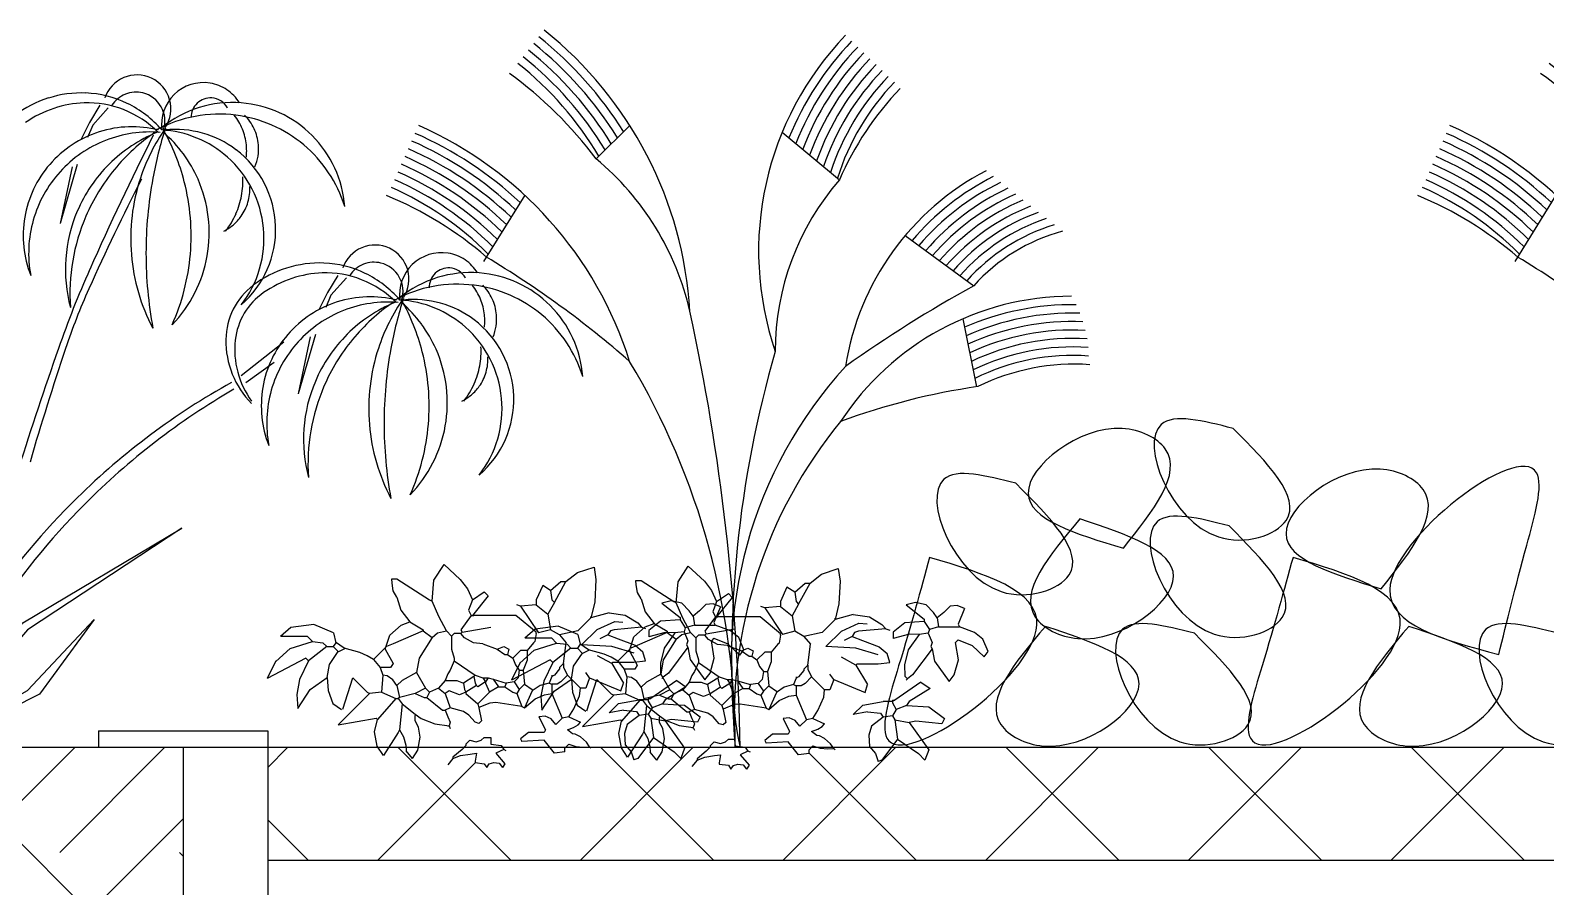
# Model space of a CAD drawing. Header units: millimetres. Extents: x 237 to 339, y 16 to 52.
# Drawn here: x 314.248 to 316.934, y 17.838 to 19.356 of the extents above; entities that cross this region are included whole.
import ezdxf

# ---------------------------------------------------------------- set-up
doc = ezdxf.new("R2010")
doc.units = ezdxf.units.MM
doc.header["$LTSCALE"] = 0.6
doc.header["$MEASUREMENT"] = 0
doc.linetypes.add('0', pattern=[0])
for name, color, linetype in [('0.1', 1, 'Continuous'), ('0.3', 3, 'Continuous'), ('01', 1, 'Continuous'), ('PALMEIRA', 76, 'Continuous')]:
    doc.layers.add(name, color=color, linetype=linetype)
pattern_1 = [(45, (5.52197, 72.06408), (-0.17960512, 0.17960512), []), (135, (5.52197, 72.06408), (-0.17960512, -0.17960512), [])]

# ---------------------------------------------------------------- blocks, each defined once
blk = doc.blocks.new('arvorevista14')
at = {"linetype": '0'}
for points in [[(13.664, 39.628), (13.664, 39.628)], [(15.301, 39.594), (15.301, 39.594)], [(11.427, 38.721), (11.427, 38.721)], [(13.758, 38.648), (13.758, 38.648)], [(14.791, 38.721), (14.791, 38.721)], [(16.647, 38.634), (16.647, 38.634)], [(18.766, 39.303), (18.766, 39.303)], [(19.76, 38.912), (19.76, 38.912)], [(9.214, 38.425), (9.214, 38.425)], [(9.532, 37.811), (9.532, 37.811)], [(12.243, 37.992), (12.243, 37.992), (11.631, 36.973), (11.121, 35.953)], [(11.325, 38.138), (11.325, 38.138)], [(12.752, 37.847), (12.752, 37.847), (11.835, 36.827), (11.529, 36.099)], [(12.549, 38.429), (12.549, 38.429)], [(12.956, 37.992), (12.956, 37.992)], [(13.649, 37.736), (13.649, 37.736)], [(13.868, 38.108), (13.868, 38.108)], [(15.879, 37.895), (15.879, 37.895)], [(16.372, 38.324), (16.372, 38.324)], [(17.999, 38.117), (17.999, 38.117)], [(18.117, 37.859), (18.117, 37.859)], [(18.868, 38.429), (18.868, 38.429)], [(19.4, 38.254), (19.4, 38.254)], [(19.785, 37.847), (19.785, 37.847)], [(20.498, 38.138), (20.498, 38.138)], [(20.6, 38.138), (20.6, 38.138)], [(17.645, 37.264), (17.645, 37.264)], [(17.882, 37.342), (17.882, 37.342)], [(20.193, 37.41), (20.193, 37.41)], [(20.295, 37.41), (20.295, 37.41)], [(20.804, 37.41), (20.804, 37.41)], [(12.209, 36.424), (12.209, 36.424)], [(12.582, 35.917), (12.582, 35.917)], [(15.409, 36.232), (15.409, 36.232)], [(15.505, 36.39), (15.505, 36.39)], [(15.606, 36.536), (15.606, 36.536)], [(15.606, 36.39), (15.606, 36.39)], [(15.708, 36.536), (15.708, 36.536)], [(15.708, 36.39), (15.708, 36.39)], [(15.81, 36.39), (15.81, 36.39)], [(15.912, 36.682), (15.912, 36.682)], [(15.912, 36.536), (15.912, 36.536)], [(15.912, 36.536), (15.912, 36.536)], [(15.912, 36.536), (15.912, 36.536)], [(16.014, 36.536), (16.014, 36.536)], [(16.014, 36.536), (16.014, 36.536)], [(16.014, 36.39), (16.014, 36.39)], [(16.116, 36.682), (16.116, 36.682)], [(16.116, 36.536), (16.116, 36.536)], [(16.121, 36.635), (16.121, 36.635)], [(16.121, 36.635), (16.121, 36.635)], [(17.983, 36.06), (17.983, 36.06)], [(18.316, 36.351), (18.316, 36.351)], [(20.673, 36.587), (20.673, 36.587)], [(21.367, 36.609), (21.367, 36.609)], [(24.789, 36.21), (24.789, 36.21)], [(15.275, 35.211), (15.275, 35.211)], [(15.706, 35.169), (15.706, 35.169)], [(16.724, 35.046), (16.724, 35.046)], [(17.187, 35.12), (17.187, 35.12)], [(19.785, 34.934), (19.785, 34.934)], [(20.295, 35.371), (20.295, 35.371)], [(20.906, 35.662), (20.906, 35.662)], [(20.906, 34.934), (20.906, 34.934)], [(20.926, 35.298), (20.926, 35.298)], [(21.596, 34.995), (21.596, 34.995)], [(21.62, 35.662), (21.62, 35.662)], [(24.295, 35.656), (24.295, 35.656)], [(9.287, 34.497), (9.287, 34.497)], [(10.918, 34.497), (10.918, 34.497), (9.899, 31.001)], [(10.612, 34.351), (10.612, 34.351), (9.899, 31.001)], [(9.899, 34.06), (9.899, 34.06)], [(12.807, 34.518), (12.807, 34.518)], [(13.115, 34.203), (13.115, 34.203)], [(21.416, 34.351), (21.416, 34.351)], [(14.644, 33.68), (14.644, 33.68)], [(14.708, 33.63), (14.708, 33.63)], [(15.383, 33.68), (15.383, 33.68)], [(17.237, 33.478), (17.237, 33.478)], [(18.052, 33.623), (18.052, 33.623)], [(20.702, 33.769), (20.702, 33.769)], [(21.11, 33.186), (21.11, 33.186)], [(20.626, 32.653), (20.626, 32.653)], [(21.003, 32.269), (21.003, 32.269)], [(10.918, 31.73), (10.918, 31.73)], [(11.427, 31.438), (11.427, 31.438)], [(20.295, 31.584), (20.295, 31.584)], [(20.6, 31.438), (20.6, 31.438)], [(26.716, 32.021), (26.716, 32.021)], [(26.716, 32.021), (26.716, 32.021)], [(8.317, 31.204), (8.317, 31.204)], [(19.581, 30.564), (19.581, 30.564)], [(19.683, 30.564), (19.683, 30.564)], [(20.02, 31.055), (20.02, 31.055)], [(20.145, 30.939), (20.145, 30.939)], [(21.92, 30.726), (21.92, 30.726)], [(22.635, 30.856), (22.635, 30.856)], [(27.729, 29.579), (27.729, 29.579)], [(29.366, 29.545), (29.366, 29.545)], [(10.24, 28.924), (10.24, 28.924)], [(10.645, 28.799), (10.645, 28.799)], [(14.112, 29.173), (14.112, 29.173)], [(14.977, 29.249), (14.977, 29.249)], [(17.597, 29.193), (17.597, 29.193)], [(18.594, 29.094), (18.594, 29.094)], [(25.493, 28.671), (25.493, 28.671)], [(28.856, 28.671), (28.856, 28.671)], [(32.831, 29.254), (32.831, 29.254)], [(33.826, 28.862), (33.826, 28.862)], [(8.166, 27.943), (8.166, 27.943)], [(8.166, 27.943), (8.166, 27.943)], [(11.659, 28.3), (11.659, 28.3)], [(23.28, 28.376), (23.28, 28.376)], [(23.598, 27.761), (23.598, 27.761)], [(26.308, 27.943), (26.308, 27.943), (25.697, 26.923), (25.187, 25.904)], [(25.391, 28.089), (25.391, 28.089)], [(26.818, 27.797), (26.818, 27.797), (25.901, 26.778), (25.594, 26.05)], [(26.614, 28.38), (26.614, 28.38)], [(27.022, 27.943), (27.022, 27.943)], [(27.823, 28.599), (27.823, 28.599)], [(27.933, 28.058), (27.933, 28.058)], [(29.944, 27.845), (29.944, 27.845)], [(30.438, 28.275), (30.438, 28.275)], [(30.712, 28.584), (30.712, 28.584)], [(32.065, 28.067), (32.065, 28.067)], [(32.182, 27.809), (32.182, 27.809)], [(32.933, 28.38), (32.933, 28.38)], [(33.465, 28.204), (33.465, 28.204)], [(33.85, 27.797), (33.85, 27.797)], [(34.564, 28.089), (34.564, 28.089)], [(34.666, 28.089), (34.666, 28.089)], [(11.603, 27.148), (11.603, 27.148)], [(21.314, 27.36), (21.314, 27.36)], [(21.925, 26.923), (21.925, 26.923)], [(27.714, 27.686), (27.714, 27.686)], [(31.71, 27.215), (31.71, 27.215)], [(31.947, 27.292), (31.947, 27.292)], [(34.258, 27.36), (34.258, 27.36)], [(34.36, 27.36), (34.36, 27.36)], [(34.869, 27.36), (34.869, 27.36)], [(10.51, 26.05), (10.51, 26.05)], [(10.51, 26.05), (10.51, 26.05)], [(20.6, 26.195), (20.6, 26.195)], [(20.6, 26.195), (20.6, 26.195)], [(26.275, 26.374), (26.275, 26.374)], [(29.57, 26.341), (29.57, 26.341)], [(29.672, 26.486), (29.672, 26.486)], [(29.672, 26.341), (29.672, 26.341)], [(29.774, 26.486), (29.774, 26.486)], [(29.774, 26.341), (29.774, 26.341)], [(29.876, 26.341), (29.876, 26.341)], [(29.977, 26.632), (29.977, 26.632)], [(29.977, 26.486), (29.977, 26.486)], [(29.977, 26.486), (29.977, 26.486)], [(29.977, 26.486), (29.977, 26.486)], [(30.08, 26.486), (30.08, 26.486)], [(30.08, 26.486), (30.08, 26.486)], [(30.08, 26.341), (30.08, 26.341)], [(30.181, 26.632), (30.181, 26.632)], [(30.181, 26.486), (30.181, 26.486)], [(30.187, 26.585), (30.187, 26.585)], [(30.187, 26.585), (30.187, 26.585)], [(32.048, 26.011), (32.048, 26.011)], [(32.381, 26.301), (32.381, 26.301)], [(34.738, 26.537), (34.738, 26.537)], [(35.433, 26.559), (35.433, 26.559)], [(38.854, 26.161), (38.854, 26.161)], [(26.647, 25.867), (26.647, 25.867)], [(29.34, 25.162), (29.34, 25.162)], [(29.771, 25.12), (29.771, 25.12)], [(31.252, 25.07), (31.252, 25.07)], [(34.36, 25.321), (34.36, 25.321)], [(34.971, 25.613), (34.971, 25.613)], [(34.991, 25.248), (34.991, 25.248)], [(35.685, 25.613), (35.685, 25.613)], [(38.36, 25.607), (38.36, 25.607)], [(15.383, 24.817), (15.383, 24.817)], [(15.383, 24.817), (15.383, 24.817)], [(16.523, 25.03), (16.523, 25.03)], [(16.523, 25.03), (16.523, 25.03)], [(23.352, 24.447), (23.352, 24.447)], [(24.983, 24.447), (24.983, 24.447), (23.964, 20.952)], [(24.677, 24.302), (24.677, 24.302), (23.964, 20.952)], [(26.872, 24.469), (26.872, 24.469)], [(30.789, 24.996), (30.789, 24.996)], [(33.85, 24.884), (33.85, 24.884)], [(34.971, 24.884), (34.971, 24.884)], [(35.481, 24.302), (35.481, 24.302)], [(35.662, 24.945), (35.662, 24.945)], [(9.806, 23.621), (9.806, 23.621)], [(10.226, 23.621), (10.226, 23.621)], [(19.695, 24.157), (19.695, 24.157)], [(20.251, 24.121), (20.251, 24.121)], [(20.592, 22.019), (20.592, 22.019), (23.114, 24.021)], [(23.964, 24.011), (23.964, 24.011)], [(27.181, 24.153), (27.181, 24.153)], [(28.709, 23.631), (28.709, 23.631)], [(29.448, 23.631), (29.448, 23.631)], [(31.302, 23.428), (31.302, 23.428)], [(32.118, 23.573), (32.118, 23.573)], [(34.768, 23.719), (34.768, 23.719)], [(20.872, 21.619), (20.872, 21.619), (22.553, 22.82)], [(34.691, 22.603), (34.691, 22.603)], [(35.175, 23.136), (35.175, 23.136)], [(20.032, 21.619), (20.032, 21.619)], [(24.983, 21.68), (24.983, 21.68)], [(34.36, 21.535), (34.36, 21.535)], [(35.068, 22.22), (35.068, 22.22)], [(40.781, 21.971), (40.781, 21.971)], [(40.781, 21.971), (40.781, 21.971)], [(20.172, 21.218), (20.172, 21.218)], [(21.879, 21.326), (21.879, 21.326)], [(22.382, 21.155), (22.382, 21.155)], [(25.493, 21.389), (25.493, 21.389)], [(34.086, 21.006), (34.086, 21.006)], [(34.21, 20.889), (34.21, 20.889)], [(34.666, 21.389), (34.666, 21.389)], [(35.985, 20.676), (35.985, 20.676)], [(36.7, 20.806), (36.7, 20.806)], [(21.212, 20.515), (21.212, 20.515)], [(21.212, 20.369), (21.212, 20.369)], [(33.647, 20.515), (33.647, 20.515)], [(33.749, 20.515), (33.749, 20.515)], [(24.306, 18.874), (24.306, 18.874)], [(28.177, 19.124), (28.177, 19.124)], [(29.042, 19.199), (29.042, 19.199)], [(31.662, 19.144), (31.662, 19.144)], [(32.659, 19.045), (32.659, 19.045)], [(15.25, 18.522), (15.25, 18.522)], [(15.537, 18.104), (15.537, 18.104)], [(24.711, 18.749), (24.711, 18.749)], [(22.231, 17.893), (22.231, 17.893)], [(22.231, 17.893), (22.231, 17.893)], [(34.666, 16.145), (34.666, 16.145)], [(34.666, 16.145), (34.666, 16.145)], [(24.576, 16), (24.576, 16)], [(24.576, 16), (24.576, 16)], [(10.927, 14.813), (10.927, 14.813)], [(11.347, 14.413), (11.347, 14.413)], [(29.448, 14.767), (29.448, 14.767)], [(29.448, 14.767), (29.448, 14.767)], [(30.589, 14.98), (30.589, 14.98)], [(30.589, 14.98), (30.589, 14.98)], [(1.541, -0.2), (1.541, -0.2), (7.705, 7.407), (17.09, 13.011), (7.985, 7.006), (1.821, -0.2)], [(1.541, -0.2), (1.541, -0.2), (7.985, 3.403), (11.907, 7.607)], [(11.907, 7.607), (11.907, 7.607), (8.686, 3.203), (1.961, -0.2)]]:
    blk.add_lwpolyline(points, dxfattribs=at)
for centre, radius, start, end in [((14.445, 37.785), 2.002, 112.95878, 161.22359), ((14.444, 37.787), 2, 64.63473, 112.97205), ((14.447, 37.787), 1.999, 15.57776, 64.72098), ((11.174, 32.178), 6.547, 87.78046, 107.41416), ((11.191, 32.613), 6.113, 64.0304, 87.78381), ((14.389, 37.06), 1.709, 111.66492, 146.94452), ((14.388, 37.061), 1.708, 76.34751, 111.63891), ((14.388, 37.06), 1.709, 29.25792, 76.37328), ((18.376, 36.851), 2.484, 134.12886, 187.2861), ((18.375, 36.851), 2.483, 80.95599, 134.12192), ((18.373, 36.848), 2.487, 56.09185, 80.91654), ((18.377, 36.853), 2.481, 31.20661, 56.09311), ((11.133, 32.3), 6.419, 107.39564, 127.24331), ((11.658, 31.482), 6.676, 108.56592, 124.67005), ((11.559, 31.788), 6.355, 92.10653, 108.5939), ((11.534, 32.433), 5.709, 68.25547, 92.09715), ((11.349, 31.967), 6.211, 45.41898, 68.26418), ((11.06, 32.342), 6.413, 40.84015, 64.03795), ((14.389, 37.061), 1.707, 342.09937, 29.25573), ((20.089, 31.511), 6.647, 107.25969, 128.92828), ((14.439, 37.785), 2.007, 326.65695, 15.58847), ((18.788, 37.289), 1.143, 133.59416, 181.22357), ((18.788, 37.288), 1.144, 85.99506, 133.58505), ((20.089, 31.512), 6.646, 85.58781, 107.26218), ((18.787, 37.289), 1.143, 57.57148, 85.94907), ((18.783, 37.286), 1.148, 29.23554, 57.49322), ((20.089, 31.511), 6.647, 44.99408, 85.58827), ((14.157, 30.288), 6.437, 76.05718, 107.61266), ((19.303, 29.713), 7.76, 100.55544, 118.44923), ((19.305, 29.709), 7.764, 82.67742, 100.56429), ((17.505, 35.29), 3.423, 22.2498, 38.25659), ((19.304, 29.712), 7.762, 49.98649, 82.66859), ((18.816, 35.415), 2.816, 25.07043, 45.09779), ((14.157, 30.291), 6.434, 107.6189, 139.18471), ((15.205, 29.259), 7.156, 111.50356, 137.85904), ((181.282, -47.048), 185.605, 153.34004, 156.04875), ((15.208, 29.256), 7.16, 85.17662, 111.52062), ((18.996, 28.292), 8.779, 112.70855, 134.82649), ((22.026, 26.868), 11.541, 124.40478, 140.53899), ((25.46, 30.119), 11.387, 145.09451, 153.43491), ((39.5, 29.215), 24.528, 162.39113, 165.95067), ((15.528, 30.121), 6.426, 67.54311, 86.57704), ((4.699, 30.23), 12.953, 21.82682, 29.13154), ((10.874, 30.47), 7.841, 36.374, 49.03521), ((16.729, 30.659), 5.909, 74.42671, 95.96124), ((15.53, 30.13), 6.418, 48.47342, 67.52798), ((16.724, 30.649), 5.92, 52.90507, 74.40538), ((17.515, 35.299), 3.411, 6.11732, 22.18569), ((18.814, 35.42), 2.816, 4.93429, 24.96932), ((20.086, 31.51), 6.649, 4.40531, 44.98141), ((25.495, 30.105), 11.425, 153.45047, 161.76213), ((39.053, 29.321), 24.069, 165.93697, 169.56401), ((4.803, 30.277), 12.84, 14.4335, 21.80359), ((10.864, 30.464), 7.852, 23.7257, 36.36582), ((15.529, 30.129), 6.419, 5.32963, 48.46579), ((16.728, 30.658), 5.91, 1.91525, 52.87514), ((17.499, 35.295), 3.427, 0.04639, 6.14631), ((17.499, 35.301), 3.427, 353.84903, 359.94424), ((18.797, 35.434), 2.834, 337.54703, 351.08807), ((18.83, 35.425), 2.799, 351.14346, 4.84939), ((19.306, 29.71), 7.762, 17.323, 50.00486), ((14.158, 30.291), 6.436, 139.18742, 170.29237), ((15.21, 29.252), 7.165, 137.84538, 164.18288), ((18.981, 28.302), 8.762, 134.80368, 156.9673), ((22.035, 26.861), 11.553, 140.54021, 156.65973), ((139.551, -30.165), 140.197, 152.93301, 155.87062), ((25.46, 30.119), 11.387, 161.77669, 184.76488), ((39.372, 29.251), 24.395, 169.5377, 180.00453), ((4.786, 30.275), 12.857, 355.17233, 14.42269), ((10.87, 30.468), 7.844, 349.91565, 23.71831), ((15.863, 33.539), 4.844, 349.4603, 2.72108), ((18.32, 33.048), 2.794, 343.80756, 2.82623), ((15.862, 33.542), 4.846, 336.16431, 349.42078), ((18.321, 33.055), 2.795, 324.65332, 343.67056), ((14.15, 30.29), 6.428, 170.27501, 201.41861), ((18.992, 28.296), 8.775, 156.96039, 175.89613), ((22.025, 26.863), 11.543, 156.64641, 170.34227), ((15.78, 33.592), 4.941, 329.11642, 336.02667), ((18.331, 33.05), 2.784, 310.66315, 324.61261), ((15.199, 29.252), 7.154, 164.16412, 190.54318), ((18.332, 33.056), 2.787, 296.62875, 310.56784), ((15.842, 33.565), 4.875, 322.00168, 329.00738), ((16.729, 30.659), 5.909, 310.93213, 1.91033), ((15.528, 30.13), 6.419, 322.19748, 5.32269), ((28.509, 27.736), 2.001, 112.94037, 161.23592), ((28.509, 27.738), 2, 64.64191, 112.9736), ((28.512, 27.737), 2, 15.60367, 64.72358), ((18.981, 28.295), 8.764, 175.88734, 194.84608), ((22.04, 26.86), 11.558, 170.34117, 184.01973), ((25.458, 30.118), 11.385, 184.7607, 207.75266), ((39.383, 29.248), 24.406, 179.99802, 190.46069), ((4.783, 30.277), 12.86, 335.9194, 355.16595), ((10.868, 30.471), 7.848, 316.10928, 349.89987), ((25.239, 22.132), 6.544, 87.77439, 107.4163), ((25.257, 22.564), 6.111, 64.02819, 87.78861), ((28.453, 27.009), 1.71, 76.36507, 111.62012), ((28.453, 27.011), 1.708, 29.22999, 76.35656), ((32.44, 26.803), 2.482, 80.93881, 134.13277), ((32.441, 26.803), 2.482, 56.06832, 80.94994), ((32.441, 26.802), 2.482, 31.22678, 56.09503), ((67.275, 3.577), 60.864, 156.03305, 160.77202), ((25.204, 22.242), 6.429, 107.41409, 127.23358), ((25.731, 21.416), 6.694, 108.58659, 124.64961), ((25.623, 21.744), 6.349, 92.09358, 108.59999), ((25.599, 22.383), 5.71, 68.25339, 92.08839), ((28.453, 27.012), 1.708, 111.64063, 146.94371), ((25.121, 22.286), 6.421, 40.85639, 64.02396), ((28.456, 27.011), 1.706, 342.10721, 29.29983), ((32.442, 26.801), 2.485, 134.13609, 187.26382), ((34.151, 21.467), 6.64, 107.2456, 128.93904), ((28.507, 27.735), 2.005, 326.62103, 15.61147), ((32.852, 27.239), 1.143, 133.58839, 181.24503), ((32.853, 27.241), 1.142, 85.98826, 133.65172), ((34.154, 21.465), 6.643, 85.58588, 107.26999), ((32.853, 27.24), 1.143, 57.57202, 85.97584), ((32.85, 27.237), 1.146, 29.2452, 57.54848), ((34.154, 21.462), 6.646, 44.98731, 85.58286), ((47.181, 11.227), 38.978, 155.89175, 161.45972), ((23.794, 24.097), 4.099, 127.23017, 179.15447), ((24.162, 23.686), 3.935, 124.64581, 173.65463), ((25.409, 21.908), 6.221, 45.4454, 68.25459), ((33.372, 19.655), 7.769, 100.56394, 118.43881), ((33.37, 19.659), 7.764, 82.6712, 100.55605), ((31.577, 25.246), 3.414, 22.2073, 38.25554), ((33.37, 19.66), 7.764, 49.99611, 82.67055), ((32.89, 25.371), 2.806, 25.04752, 45.1482), ((28.223, 20.241), 6.435, 107.61939, 139.18607), ((28.222, 20.243), 6.434, 76.04615, 107.62114), ((29.274, 19.205), 7.161, 85.18401, 111.52396), ((33.058, 18.246), 8.775, 112.7026, 134.83151), ((36.088, 16.823), 11.536, 124.40165, 140.5439), ((39.559, 20.047), 11.428, 145.09944, 153.41066), ((53.359, 19.219), 24.315, 162.36449, 165.95515), ((29.593, 20.069), 6.429, 67.54616, 86.57118), ((18.763, 20.185), 12.953, 21.80574, 29.11074), ((24.943, 20.425), 7.834, 36.36548, 49.03492), ((30.794, 20.604), 5.914, 74.43265, 95.94524), ((29.588, 20.069), 6.431, 48.48655, 67.50591), ((30.79, 20.601), 5.918, 52.89749, 74.40401), ((31.58, 25.249), 3.411, 6.12328, 22.18433), ((32.888, 25.373), 2.807, 4.88966, 24.98217), ((34.152, 21.46), 6.65, 4.41246, 44.98986), ((29.271, 19.207), 7.158, 111.50114, 137.84982), ((39.556, 20.057), 11.421, 153.44861, 161.76308), ((53.116, 19.272), 24.066, 165.9384, 169.56618), ((24.921, 20.41), 7.861, 23.72536, 36.35346), ((30.794, 20.609), 5.909, 1.91023, 52.88047), ((31.575, 25.246), 3.416, 0.03722, 6.15598), ((31.561, 25.252), 3.43, 353.85397, 359.94663), ((32.902, 25.375), 2.793, 351.13824, 4.87133), ((33.368, 19.659), 7.766, 17.32606, 49.99485), ((28.217, 20.243), 6.43, 139.16498, 170.29947), ((33.054, 18.248), 8.771, 134.82118, 156.96201), ((18.79, 20.204), 12.921, 14.4486, 21.77125), ((29.594, 20.08), 6.419, 5.32963, 48.46415), ((32.879, 25.378), 2.816, 337.52508, 351.15097), ((261.88, -64.345), 266.981, 160.76254, 162.36354), ((179.464, -33.094), 178.488, 161.47319, 163.72911), ((24.989, 24.079), 5.294, 179.1487, 224.48402), ((25.365, 23.552), 5.145, 173.65056, 216.17781), ((29.273, 19.203), 7.162, 137.8387, 164.1913), ((36.095, 16.813), 11.548, 140.53191, 156.65686), ((39.525, 20.069), 11.387, 161.77492, 184.76361), ((53.401, 19.206), 24.359, 169.533, 180.01563), ((18.848, 20.224), 12.859, 355.18076, 14.42802), ((24.935, 20.418), 7.845, 349.91602, 23.71574), ((29.946, 23.49), 4.828, 349.41812, 2.72405), ((29.927, 23.493), 4.847, 336.16547, 349.42035), ((32.391, 22.997), 2.787, 343.80542, 2.86404), ((40.714, -15.547), 42.533, 119.09457, 126.77434), ((33.053, 18.247), 8.77, 156.95274, 175.89731), ((29.852, 23.538), 4.934, 329.11243, 336.03516), ((32.394, 23.001), 2.786, 324.62973, 343.70731), ((41.666, -15.78), 42.789, 120.15407, 127.63654), ((28.217, 20.241), 6.429, 170.28157, 201.41458), ((29.266, 19.202), 7.156, 164.16348, 190.53378), ((36.082, 16.815), 11.535, 156.63998, 170.34598), ((32.394, 23.012), 2.793, 296.63876, 310.54877), ((29.867, 23.541), 4.922, 322.05582, 328.99213), ((32.393, 23.003), 2.788, 310.67545, 324.60709), ((30.794, 20.609), 5.909, 310.93506, 1.91304), ((29.593, 20.08), 6.42, 322.19898, 5.32493), ((33.048, 18.246), 8.765, 175.888, 194.84463), ((39.521, 20.068), 11.383, 184.75734, 207.75349), ((53.401, 19.192), 24.359, 179.98398, 190.4666), ((18.857, 20.224), 12.85, 335.9162, 355.17557), ((24.933, 20.42), 7.848, 316.11716, 349.90427), ((40.72, -15.544), 42.535, 126.78391, 134.46326), ((41.581, -15.679), 42.657, 127.62962, 135.13594), ((36.093, 16.812), 11.546, 170.34029, 184.03281), ((40.655, -15.478), 42.442, 134.46262, 145.80812), ((41.665, -15.765), 42.777, 135.13332, 146.89761)]:
    blk.add_arc(centre, radius, start, end, dxfattribs=at)
blk = doc.blocks.new('A$C37801585')
for p, q in [((0.4313, 1.103), (0.3715, 1.0439)), ((0.7013, 1.091), (0.8029, 1.0065)), ((0.245, 0.9793), (0.1722, 0.8618)), ((0.9195, 0.9079), (1.0408, 0.8188)), ((1.0215, 0.7603), (1.0458, 0.6398))]:
    blk.add_line(p, q)
for centre, radius, start, end in [((-0.1504, 0.733), 0.6894, 3.3881, 51.3989), ((1.2113, 0.8805), 0.5517, 136.1171, 198.8089), ((-0.1504, 0.733), 0.6444, 31.5924, 51.3989), ((-0.1504, 0.733), 0.6594, 31.8944, 51.3989), ((-0.1504, 0.733), 0.6744, 32.1827, 51.3989), ((1.2113, 0.8805), 0.5367, 136.1171, 158.0686), ((1.2113, 0.8805), 0.5217, 136.1171, 158.5979), ((-0.1504, 0.733), 0.6144, 30.9428, 51.3989), ((-0.1504, 0.733), 0.6294, 31.2755, 51.3989), ((1.2113, 0.8805), 0.5067, 136.1171, 159.1604), ((1.2113, 0.8805), 0.4917, 136.1171, 159.7593), ((1.2113, 0.8805), 0.4767, 136.1171, 160.3983), ((-0.2025, 0.6155), 0.7162, 36.7361, 54.0574), ((1.2113, 0.8805), 0.4617, 136.1171, 161.0817), ((1.2113, 0.8805), 0.4467, 136.1171, 161.8145), ((1.2113, 0.8805), 0.4317, 136.1171, 162.6023), ((1.3043, 0.7906), 0.5459, 136.1502, 156.7033), ((-0.2163, 0.4822), 0.6782, 17.3851, 66.2223), ((-0.2163, 0.4822), 0.6482, 46.6239, 66.2223), ((-0.2163, 0.4822), 0.6632, 46.8896, 66.2223), ((-0.2163, 0.4822), 0.6182, 46.0531, 66.2223), ((-0.2163, 0.4822), 0.6332, 46.3454, 66.2223), ((-0.2163, 0.4822), 0.6032, 45.746, 66.2223), ((0.0571, 0.6641), 0.493, 12.8467, 50.3877), ((1.2818, 0.6025), 0.4739, 117.5225, 171.088), ((-0.2163, 0.4822), 0.5732, 45.0821, 66.2223), ((-0.2163, 0.4822), 0.5882, 45.4227, 66.2223), ((1.1511, 0.7028), 0.462, 138.8963, 180.0245), ((1.2818, 0.6025), 0.4589, 116.7063, 139.7431), ((1.2818, 0.6025), 0.4439, 115.8242, 139.609), ((-0.2458, 0.3819), 0.6457, 49.0746, 67.6223), ((-0.2163, 0.4822), 0.5582, 44.7227, 66.2223), ((1.2818, 0.6025), 0.4289, 114.868, 139.4656), ((1.2818, 0.6025), 0.4139, 113.828, 139.3117), ((1.2818, 0.6025), 0.3989, 112.6927, 139.1462), ((1.2818, 0.6025), 0.3839, 111.4481, 138.9677), ((1.2818, 0.6025), 0.3689, 110.0773, 138.7747), ((1.2818, 0.6025), 0.3539, 108.5594, 138.5652), ((1.2818, 0.6025), 0.3389, 106.8678, 138.3371), ((1.2818, 0.6025), 0.3239, 104.9687, 138.0878), ((-0.7361, -0.6498), 1.7729, 48.8316, 58.9946), ((2.1986, -1.2729), 2.3908, 118.9652, 125.4002), ((1.216, 0.309), 0.4914, 90.2148, 146.799), ((1.216, 0.309), 0.4764, 89.2461, 113.6887), ((-3.2721, -0.0565), 3.8993, 0.8298, 12.2929), ((1.216, 0.309), 0.4614, 88.3871, 114.0957), ((1.216, 0.309), 0.4464, 87.6365, 114.5307), ((1.216, 0.309), 0.4314, 86.995, 114.9969), ((1.216, 0.309), 0.4164, 86.4662, 115.4977), ((2.5802, 0.156), 1.9685, 163.8808, 184.5466), ((1.216, 0.309), 0.4014, 86.0556, 116.0371), ((-0.6969, 0.0091), 1.3148, 359.6042, 30.9257), ((1.3847, 0.1542), 0.7735, 137.5876, 191.4999), ((1.216, 0.309), 0.3864, 85.7718, 116.6199), ((1.2193, 0.2919), 0.388, 85.9673, 116.1586), ((1.222, -0.5505), 1.2033, 98.305, 110.2906), ((1.4464, 0.0514), 0.8301, 140.6191, 183.5494)]:
    blk.add_arc(centre, radius, start, end)
blk = doc.blocks.new('VEG-07')
blk.add_blockref('A$C37801585', (155.3706, 179.5566))
blk = doc.blocks.new('arbusto5')
for p, q in [((-3.123, 11.075), (-2.523, 12)), ((-2.523, 12), (-1.569, 11.112)), ((5.35, 11.519), (6.338, 11.852)), ((6.338, 11.852), (6.444, 11.112)), ((-5.612, 11.147), (-5.304, 11.147)), ((-5.594, 10.89), (-5.612, 11.147)), ((-5.523, 10.447), (-5.594, 10.89)), ((-5.304, 11.147), (-3.383, 9.917)), ((-3.229, 9.84), (-3.123, 11.075)), ((-1.569, 11.112), (-1.146, 10.558)), ((3.306, 10.763), (2.921, 9.917)), ((3.767, 10.455), (3.306, 10.763)), ((3.767, 10.455), (4.382, 10.994)), ((3.998, 9.763), (4.679, 11.001)), ((4.382, 10.994), (4.689, 10.994)), ((4.679, 11.001), (5.35, 11.519)), ((6.444, 11.112), (6.374, 9.781)), ((-5.305, 10.071), (-5.523, 10.447)), ((-5.305, 10.071), (-5.074, 9.302)), ((-3.383, 9.917), (-3.229, 9.84)), ((-1.146, 10.558), (-0.846, 9.917)), ((-0.846, 9.917), (-1.076, 9.302)), ((-0.846, 9.917), (-0.154, 10.379)), ((0.077, 10.148), (-0.846, 8.995)), ((-0.154, 10.379), (0.077, 10.148)), ((2.921, 9.917), (2.921, 9.61)), ((3.767, 10.455), (3.844, 9.917)), ((3.844, 9.917), (3.998, 9.763)), ((10.895, 9.861), (10.345, 9.721)), ((11.53, 9.713), (10.895, 9.861)), ((-5.074, 9.302), (-4.536, 8.61)), ((-2.84, 8.93), (-3.229, 9.84)), ((-0.923, 8.995), (-1.538, 8.149)), ((-1.076, 9.302), (-0.923, 8.995)), ((-0.923, 8.995), (-0.846, 8.995)), ((-0.846, 8.995), (-0.769, 8.995)), ((1.722, 8.995), (-0.769, 8.995)), ((2.921, 7.995), (1.722, 8.995)), ((1.999, 9.533), (1.768, 9.61)), ((2.921, 9.61), (1.999, 9.533)), ((1.999, 9.533), (3.052, 7.954)), ((2.921, 9.61), (3.613, 9.072)), ((3.998, 9.763), (3.613, 9.072)), ((3.613, 9.072), (3.767, 8.149)), ((6.374, 9.781), (6.15, 8.841)), ((7.226, 9.149), (6.15, 8.841)), ((7.226, 9.149), (8.174, 9.004)), ((8.174, 9.004), (8.915, 8.56)), ((10.345, 9.721), (11.422, 8.876)), ((11.96, 9.26), (11.53, 9.713)), ((12.191, 8.953), (11.96, 9.26)), ((12.575, 9.26), (12.191, 8.953)), ((12.191, 8.953), (12.267, 8.415)), ((12.942, 9.639), (12.575, 9.26)), ((13.366, 9.676), (12.942, 9.639)), ((13.805, 9.491), (13.366, 9.676)), ((13.805, 9.491), (13.42, 8.568)), ((-11.566, 8.273), (-12.186, 7.742)), ((-10.214, 8.45), (-11.566, 8.273)), ((-9.047, 7.961), (-10.214, 8.45)), ((-5.735, 7.821), (-5.064, 8.413)), ((-3.767, 8.072), (-5.535, 7.303)), ((-5.064, 8.413), (-4.536, 8.61)), ((-4.536, 8.61), (-3.767, 8.149)), ((-3.767, 8.149), (-3.767, 8.072)), ((-3.767, 8.072), (-3.229, 7.688)), ((-2.911, 7.969), (-2.383, 8.072)), ((-2.383, 8.072), (-2.84, 8.93)), ((-2.383, 8.072), (-2.076, 7.765)), ((-1.538, 8.149), (-1.461, 7.995)), ((-1.461, 7.995), (0.231, 8.303)), ((3.767, 8.149), (3.052, 7.954)), ((4.305, 7.842), (3.767, 8.149)), ((5.381, 8.072), (4.305, 7.842)), ((6.15, 8.841), (5.381, 8.072)), ((5.603, 7.246), (6.526, 8.163)), ((6.15, 8.841), (6.15, 8.918)), ((6.526, 8.163), (7.558, 8.638)), ((7.303, 8.072), (7.15, 7.842)), ((7.534, 8.149), (7.303, 8.072)), ((9.148, 8.303), (7.534, 8.149)), ((7.558, 8.638), (8.043, 8.589)), ((8.915, 8.56), (9.148, 8.303)), ((9.148, 8.303), (9.379, 8.226)), ((10.268, 8.645), (9.577, 8.107)), ((9.577, 8.107), (9.577, 7.723)), ((11.422, 8.722), (10.268, 8.645)), ((11.422, 8.876), (11.422, 8.722)), ((11.422, 8.722), (11.729, 8.261)), ((11.729, 8.261), (11.652, 8.03)), ((12.267, 8.415), (11.729, 8.261)), ((12.267, 8.415), (13.497, 8.415)), ((13.42, 8.568), (13.497, 8.415)), ((14.39, 8.086), (13.497, 8.415)), ((14.884, 7.679), (14.39, 8.086)), ((-12.162, 7.765), (-10.609, 7.765)), ((-11.623, 7.034), (-10.302, 7.457)), ((-10.609, 7.765), (-10.302, 7.457)), ((-10.302, 7.457), (-9.687, 7.38)), ((-9.687, 7.38), (-9.456, 7.15)), ((-8.918, 7.38), (-9.072, 7.15)), ((-9.047, 7.961), (-8.918, 7.38)), ((-8.424, 7.051), (-8.932, 7.406)), ((-5.996, 6.996), (-5.735, 7.821)), ((-5.535, 7.303), (-5.92, 7.15)), ((-3.229, 7.688), (-3.998, 6.458)), ((-3.229, 7.688), (-2.911, 7.969)), ((-1.922, 7.918), (-2.076, 7.765)), ((-2.076, 7.765), (-2.076, 6.996)), ((-1.538, 7.918), (-1.922, 7.918)), ((-1.461, 7.995), (-1.538, 7.918)), ((-1.322, 7.673), (-1.538, 7.918)), ((-0.793, 7.377), (-1.322, 7.673)), ((-0.231, 7.303), (-0.793, 7.377)), ((-0.231, 7.303), (0.615, 6.996)), ((2.768, 7.38), (2.383, 6.919)), ((2.844, 7.457), (2.768, 7.38)), ((2.921, 7.918), (2.844, 7.457)), ((2.921, 7.918), (2.921, 7.995)), ((4.305, 7.842), (4.689, 7.38)), ((4.536, 6.15), (4.689, 7.38)), ((7.386, 7.147), (5.603, 7.246)), ((7.15, 7.842), (6.688, 7.611)), ((7.15, 7.842), (7.765, 7.611)), ((7.765, 7.611), (8.764, 7.226)), ((8.764, 7.226), (9.225, 6.842)), ((10.542, 7.975), (9.577, 7.723)), ((11.114, 7.953), (10.471, 7.05)), ((11.114, 7.953), (10.542, 7.975)), ((11.652, 8.03), (11.114, 7.953)), ((11.652, 8.03), (11.883, 7.492)), ((11.883, 7.492), (11.806, 7.261)), ((11.806, 7.261), (11.883, 7.108)), ((13.42, 7.646), (13.267, 7.492)), ((13.437, 6.459), (13.267, 7.492)), ((13.42, 7.646), (14.249, 7.309)), ((14.249, 7.309), (14.958, 6.646)), ((15.189, 6.954), (14.884, 7.679)), ((-10.686, 6.458), (-12.972, 5.269)), ((-12.454, 6.304), (-12.972, 5.269)), ((-12.468, 6.267), (-11.623, 7.034)), ((-10.532, 6.304), (-11.059, 5.204)), ((-10.532, 6.304), (-10.686, 6.458)), ((-9.456, 7.15), (-10.532, 6.304)), ((-9.456, 7.15), (-9.072, 7.15)), ((-9.3, 6.09), (-8.777, 6.859)), ((-8.764, 6.842), (-9.072, 7.15)), ((-8.373, 7.038), (-8.764, 6.842)), ((-7.492, 6.8), (-8.424, 7.051)), ((-7.073, 6.612), (-7.492, 6.8)), ((-6.688, 6.381), (-7.073, 6.612)), ((-5.996, 7.073), (-6.688, 6.381)), ((-6.688, 6.381), (-6.304, 5.92)), ((-5.996, 7.073), (-5.996, 6.996)), ((-5.996, 6.996), (-5.535, 6.15)), ((-3.998, 6.458), (-4.151, 5.612)), ((-1.922, 6.304), (-2.153, 5.766)), ((-2.076, 6.996), (-1.922, 6.458)), ((-1.922, 6.458), (-1.922, 6.304)), ((-1.922, 6.304), (-0.692, 5.458)), ((0.615, 6.996), (0.999, 7.15)), ((0.615, 6.996), (1.076, 6.688)), ((0.999, 7.15), (1.307, 6.996)), ((1.076, 6.688), (1.23, 6.688)), ((1.307, 6.996), (1.23, 6.688)), ((1.23, 6.688), (1.537, 6.458)), ((1.999, 6.919), (1.537, 6.458)), ((1.537, 6.458), (1.691, 6.073)), ((2.383, 6.919), (1.999, 6.919)), ((2.384, 6.341), (2.153, 5.766)), ((2.383, 6.919), (2.384, 6.341)), ((7.38, 6.15), (6.535, 6.612)), ((8.7, 6.754), (7.386, 7.147)), ((8.687, 6.227), (9.379, 6.304)), ((9.379, 6.304), (9.225, 6.842)), ((10.471, 7.05), (10.259, 6.163)), ((11.883, 7.108), (10.73, 5.57)), ((11.883, 7.108), (12.024, 6.385)), ((12.024, 6.385), (12.882, 5.186)), ((13.19, 5.57), (13.437, 6.459)), ((14.958, 6.646), (15.189, 6.954)), ((-9.426, 5.322), (-9.3, 6.09)), ((-6.304, 5.92), (-6.15, 5.458)), ((-5.689, 5.92), (-6.304, 5.92)), ((-6.15, 5.458), (-6.227, 4.459)), ((-5.876, 5.417), (-6.15, 5.458)), ((-5.559, 5.195), (-5.876, 5.417)), ((-5.535, 6.15), (-5.689, 5.92)), ((-4.151, 5.612), (-4.997, 5.151)), ((-4.151, 5.612), (-3.613, 4.689)), ((-2.306, 5.535), (-2.46, 5.151)), ((-2.153, 5.766), (-2.306, 5.535)), ((-0.769, 5.381), (-1.384, 4.997)), ((-0.692, 5.458), (-0.769, 5.381)), ((-0.769, 5.381), (-0.692, 4.997)), ((-0.692, 5.458), (-0.231, 5.305)), ((1.691, 6.073), (1.922, 5.766)), ((1.922, 5.766), (1.845, 5.305)), ((1.922, 5.766), (2.153, 5.766)), ((2.153, 5.766), (2.229, 4.92)), ((3.844, 5.381), (3.69, 4.997)), ((3.998, 5.458), (3.844, 5.381)), ((3.844, 5.458), (3.844, 5.381)), ((4.305, 5.843), (3.998, 5.458)), ((4.536, 6.15), (4.305, 5.92)), ((4.305, 5.92), (4.305, 5.843)), ((4.766, 5.458), (4.382, 5.074)), ((4.536, 6.15), (4.536, 5.92)), ((4.536, 5.92), (4.766, 5.458)), ((4.766, 5.458), (5.535, 4.689)), ((6.073, 5.305), (5.843, 5.612)), ((7.38, 6.15), (7.457, 6.227)), ((7.38, 6.15), (8.072, 4.997)), ((7.457, 6.227), (8.687, 6.227)), ((10.259, 6.163), (10.268, 5.493)), ((10.268, 5.493), (10.422, 5.339)), ((10.73, 5.57), (10.422, 5.339)), ((12.882, 5.186), (13.19, 5.57)), ((-11.059, 5.204), (-11.228, 4.319)), ((-11.172, 3.493), (-10.44, 4.614)), ((-10.44, 4.614), (-9.426, 5.322)), ((-9.426, 5.322), (-9.369, 4.555)), ((-9.369, 4.555), (-9.088, 3.788)), ((-8.508, 3.451), (-7.919, 5.305)), ((-7.919, 5.305), (-7.073, 4.459)), ((-5.305, 4.843), (-5.559, 5.195)), ((-4.997, 5.151), (-5.305, 4.843)), ((-5.305, 4.843), (-5.151, 4.151)), ((-3.613, 4.689), (-4.228, 4.382)), ((-3.613, 4.689), (-3.383, 4.459)), ((-2.845, 4.689), (-3.383, 4.459)), ((-2.46, 5.151), (-2.845, 4.689)), ((-2.845, 4.689), (-2.46, 4.382)), ((-2.46, 5.151), (-1.768, 5.151)), ((-2.23, 4.536), (-2.46, 4.382)), ((-1.614, 4.305), (-2.23, 4.536)), ((-1.768, 5.151), (-1.384, 4.997)), ((-1.384, 4.997), (-1.307, 4.613)), ((-1.307, 4.613), (-1.23, 4.459)), ((-0.615, 4.843), (-1.23, 4.459)), ((-0.692, 4.997), (-0.615, 4.843)), ((-0.538, 4.767), (-0.615, 4.843)), ((-0.077, 5.074), (-0.538, 4.767)), ((-0.231, 5.305), (0.077, 5.305)), ((-0.231, 5.305), (-0.077, 5.074)), ((0.077, 5.305), (-0.077, 5.074)), ((-0.077, 5.074), (-0.077, 4.997)), ((-0.077, 4.997), (0.154, 4.459)), ((0.077, 5.305), (0.384, 5.228)), ((0.692, 4.767), (0.154, 4.459)), ((0.384, 5.228), (1.153, 4.997)), ((0.384, 5.228), (0.692, 4.767)), ((0.692, 4.767), (1.076, 4.767)), ((1.153, 4.997), (1.076, 4.767)), ((1.076, 4.767), (1.537, 4.459)), ((1.614, 5.074), (1.153, 4.997)), ((1.845, 5.305), (1.614, 5.074)), ((1.614, 5.074), (1.922, 4.613)), ((1.922, 4.613), (1.768, 4.382)), ((2.229, 4.92), (1.922, 4.613)), ((2.229, 4.92), (2.691, 4.613)), ((2.691, 4.536), (2.229, 3.536)), ((3.152, 4.843), (2.691, 4.536)), ((2.691, 4.613), (2.691, 4.536)), ((3.69, 4.997), (3.152, 4.843)), ((3.69, 4.997), (3.844, 4.92)), ((3.844, 4.92), (3.844, 4.382)), ((4.151, 4.92), (3.844, 4.92)), ((4.382, 5.074), (4.151, 4.92)), ((5.477, 4.248), (5.535, 4.689)), ((5.843, 4.689), (5.535, 4.689)), ((6.073, 5.305), (5.843, 4.689)), ((6.073, 5.305), (7.918, 4.536)), ((7.918, 4.536), (8.072, 4.997)), ((11.224, 5.151), (9.687, 4.075)), ((10.422, 5.339), (10.345, 5.262)), ((11.762, 4.767), (10.532, 3.998)), ((11.224, 5.151), (11.762, 4.767)), ((-11.228, 4.319), (-11.172, 3.493)), ((-9.088, 3.788), (-8.581, 3.434)), ((-6.919, 4.382), (-8.775, 2.526)), ((-7.073, 4.459), (-6.919, 4.382)), ((-6.227, 4.459), (-6.919, 4.382)), ((-5.382, 4.075), (-6.458, 2.844)), ((-6.227, 4.459), (-5.382, 4.075)), ((-5.382, 4.075), (-5.228, 4.075)), ((-5.151, 4.151), (-5.228, 4.075)), ((-5.228, 4.075), (-4.997, 3.767)), ((-4.228, 4.382), (-5.151, 4.151)), ((-4.997, 3.767), (-5.151, 2.23)), ((-4.997, 3.767), (-4.228, 3.152)), ((-4.228, 4.382), (-3.69, 4.151)), ((-3.69, 4.151), (-3.537, 4.151)), ((-3.383, 4.459), (-3.537, 4.151)), ((-3.537, 4.151), (-2.614, 3.383)), ((-2.46, 4.382), (-2.153, 3.536)), ((-1.23, 4.459), (-1.614, 4.305)), ((-1.23, 4.459), (-1.23, 4.382)), ((-1.23, 4.382), (-0.538, 3.767)), ((0.154, 4.459), (-0.538, 3.767)), ((-0.538, 3.767), (-0.461, 3.536)), ((0.189, 3.815), (-0.467, 3.553)), ((0.538, 3.844), (0.189, 3.815)), ((2.076, 3.613), (0.538, 3.844)), ((1.537, 4.459), (1.768, 4.382)), ((1.768, 4.382), (2.076, 3.613)), ((2.076, 3.613), (2.229, 3.536)), ((2.229, 3.536), (2.85, 4.056)), ((2.85, 4.056), (3.415, 4.307)), ((3.415, 4.307), (3.844, 4.382)), ((3.844, 4.382), (4.459, 2.921)), ((5.138, 3.479), (5.477, 4.248)), ((7.221, 3.235), (7.786, 3.79)), ((7.786, 3.79), (8.995, 3.998)), ((9.533, 3.998), (8.995, 3.998)), ((9.61, 4.075), (9.533, 3.998)), ((9.533, 4.075), (9.533, 3.998)), ((9.533, 4.075), (9.61, 4.075)), ((9.533, 3.998), (9.533, 3.921)), ((9.533, 3.921), (9.763, 3.536)), ((9.61, 4.075), (9.687, 4.075)), ((10.379, 3.767), (9.763, 3.536)), ((10.532, 3.998), (10.379, 3.767)), ((10.379, 3.767), (11.685, 3.69)), ((11.685, 3.69), (12.608, 2.998)), ((-8.775, 2.526), (-6.535, 2.921)), ((-6.627, 2.109), (-6.458, 2.844)), ((-6.535, 2.921), (-6.458, 2.844)), ((-4.228, 3.152), (-3.869, 2.893)), ((-4.228, 3.152), (-4.228, 3.075)), ((-4.228, 2.768), (-4.228, 3.075)), ((-4.026, 2.397), (-4.228, 2.768)), ((-3.869, 2.893), (-3.068, 2.576)), ((-2.614, 3.383), (-2.46, 3.383)), ((-2.153, 3.536), (-2.46, 3.383)), ((-2.46, 3.383), (-2.306, 2.998)), ((-2.306, 2.998), (-2.153, 2.691)), ((-2.153, 2.691), (-2.23, 2.46)), ((-1.373, 3.306), (-2.153, 3.536)), ((-1.058, 3.099), (-1.373, 3.306)), ((-0.692, 2.691), (-1.058, 3.099)), ((-0.461, 2.614), (-0.692, 2.691)), ((-0.461, 3.536), (-0.308, 2.768)), ((-0.308, 2.768), (-0.461, 2.614)), ((3.444, 3.035), (3.075, 2.998)), ((3.075, 2.998), (3.46, 2.23)), ((3.797, 2.887), (3.444, 3.035)), ((4.074, 2.537), (3.797, 2.887)), ((4.459, 2.921), (4.074, 2.537)), ((4.843, 2.998), (4.459, 2.921)), ((4.843, 2.998), (5.138, 3.479)), ((4.843, 2.998), (5.535, 2.691)), ((5.392, 2.517), (5.535, 2.691)), ((8.072, 3.383), (7.221, 3.235)), ((8.072, 3.383), (8.841, 3.306)), ((8.995, 3.075), (8.303, 2.537)), ((8.841, 3.306), (8.995, 3.075)), ((9.533, 3.152), (8.995, 3.075)), ((9.763, 3.536), (9.533, 3.152)), ((9.533, 3.152), (9.687, 2.921)), ((9.687, 2.921), (10.532, 2.768)), ((9.687, 2.921), (9.84, 1.768)), ((10.917, 2.844), (10.532, 2.768)), ((10.532, 2.768), (11.685, 1.153)), ((12.454, 2.691), (10.917, 2.844)), ((12.608, 2.998), (12.454, 2.691)), ((-6.469, 1.256), (-6.627, 2.109)), ((-5.228, 2.076), (-6.106, 0.718)), ((-5.151, 2.23), (-5.228, 2.076)), ((-5.151, 2.23), (-4.919, 1.82)), ((-4.919, 1.82), (-4.788, 1.324)), ((-4.066, 1.022), (-3.934, 1.792)), ((-3.934, 1.792), (-4.026, 2.397)), ((-3.068, 2.576), (-2.23, 2.46)), ((-2.306, 2.46), (-2.23, 2.46)), ((-2.23, 2.46), (-2.153, 2.306)), ((2.46, 2.076), (1.999, 1.691)), ((3.382, 2.076), (2.46, 2.076)), ((3.46, 2.23), (3.382, 2.076)), ((4.766, 2.23), (5.124, 2.369)), ((5.074, 1.999), (4.766, 2.23)), ((5.223, 1.97), (5.074, 1.999)), ((5.124, 2.369), (5.392, 2.517)), ((5.533, 1.807), (5.223, 1.97)), ((5.886, 1.497), (5.533, 1.807)), ((8.303, 2.537), (8.139, 2.014)), ((8.139, 2.014), (8.174, 1.349)), ((-6.106, 0.718), (-6.469, 1.256)), ((-4.788, 1.324), (-4.767, 0.999)), ((-4.382, 0.538), (-4.767, 0.999)), ((-4.382, 0.538), (-4.066, 1.022)), ((-1.461, 1.076), (-1.999, 0.615)), ((-1.23, 1.307), (-1.461, 1.076)), ((-1.153, 1.461), (-1.23, 1.384)), ((-1.23, 1.384), (-1.23, 1.307)), ((-1.153, 1.461), (-1, 1.614)), ((-1, 1.614), (-0.625, 1.517)), ((-0.625, 1.517), (-0.323, 1.613)), ((-0.323, 1.613), (-0.154, 1.768)), ((-0.154, 1.768), (0.231, 1.768)), ((0.231, 1.768), (0.231, 1.384)), ((0.231, 1.384), (0.846, 1.307)), ((0.999, 1.076), (0.538, 0.846)), ((0.846, 1.307), (0.999, 1.076)), ((1.153, 0.999), (0.999, 1.076)), ((1.999, 1.691), (2.076, 1.538)), ((3.382, 1.614), (2.076, 1.538)), ((3.998, 0.846), (3.382, 1.614)), ((4.613, 0.923), (3.998, 0.846)), ((4.613, 1.153), (4.843, 1.384)), ((4.613, 0.923), (4.613, 1.153)), ((4.843, 1.384), (5.265, 1.245)), ((5.265, 1.245), (5.717, 1.201)), ((5.717, 1.201), (6.073, 1.23)), ((6.073, 1.23), (5.886, 1.497)), ((6.073, 1.23), (6.15, 1.153)), ((8.174, 1.349), (8.533, 0.923)), ((8.533, 0.923), (8.687, 0.461)), ((9.84, 1.768), (8.918, 0.538)), ((9.84, 1.768), (11.07, 0.923)), ((11.07, 0.923), (11.455, 0.538)), ((11.685, 1.153), (11.455, 0.538)), ((-1.999, 0.538), (-2.306, 0.154)), ((-1.999, 0.538), (-1.544, 0.719)), ((-1.999, 0.615), (-1.999, 0.538)), ((-1.544, 0.719), (-0.979, 0.802)), ((-0.979, 0.802), (-0.615, 0.846)), ((-0.615, 0.846), (-0.692, 0.384)), ((-0.692, 0.384), (-0.692, 0.307)), ((-0.692, 0.307), (-0.154, 0.231)), ((-0.154, 0.231), (0, 0)), ((0, 0), (0.15, 0.224)), ((0.15, 0.224), (0.413, 0.306)), ((0.413, 0.306), (0.728, 0.251)), ((0.538, 0.846), (1.076, 0.231)), ((0.728, 0.251), (0.923, 0)), ((1.076, 0.231), (0.923, 0)), ((8.918, 0.538), (8.687, 0.461))]:
    blk.add_line(p, q)
for centre, start, end in [((1.722, 8.995), 49.84401, 89.64699), ((-9.047, 7.961), 12.80429, 67.53328)]:
    blk.add_arc(centre, 0.00000961, start, end)

msp = doc.modelspace()

# ---------------------------------------------------------------- hatches: boundary and pattern name
at = {"layer": '0.1'}
h = msp.add_hatch(dxfattribs=at)
h.set_pattern_fill('EARTH', color=256, scale=1.2, angle=45, style=0)
h.paths.add_polyline_path([(319.2189, 17.2032), (319.2189, 18.0847), (318.3189, 18.0847), (318.3189, 16.7347), (314.5189, 16.7347), (314.5189, 18.0847), (314.0627, 18.0847), (314.05, 18.0776), (314.0558, 18.0847), (313.6189, 18.0847), (313.6189, 17.2032), (313.6189, 15.9347), (319.2189, 15.9347)])
h = msp.add_hatch(dxfattribs=at)
h.set_pattern_fill('ANSI37', color=256, scale=0.08, style=0)
h.set_pattern_definition(pattern_1)
h.paths.add_polyline_path([(316.4565, 18.0847), (315.8379, 18.0847), (315.8405, 18.0811), (315.8336, 18.0626), (315.822, 18.0742), (315.8067, 18.0847), (315.774, 18.0847), (315.7574, 18.0626), (315.7505, 18.0603), (315.7459, 18.0742), (315.737, 18.0847), (315.6712, 18.0847), (315.6721, 18.0834), (315.6721, 18.0834), (315.6614, 18.0825), (315.6479, 18.0838), (315.6452, 18.0847), (315.6319, 18.0847), (315.6283, 18.0811), (315.6283, 18.0742), (315.6098, 18.0719), (315.5996, 18.0847), (315.5159, 18.0847), (315.5199, 18.0788), (315.5061, 18.0719), (315.5222, 18.0534), (315.5176, 18.0465), (315.5118, 18.054), (315.5023, 18.0557), (315.4944, 18.0532), (315.4899, 18.0465), (315.4853, 18.0534), (315.4692, 18.0557), (315.4692, 18.058), (315.4715, 18.0719), (315.4605, 18.0705), (315.4436, 18.0681), (315.4299, 18.0626), (315.4299, 18.0649), (315.4461, 18.0788), (315.452, 18.0847), (315.4079, 18.0847), (315.4007, 18.0655), (315.3892, 18.0771), (315.3781, 18.0847), (315.3692, 18.0847), (315.3679, 18.0771), (315.3585, 18.0626), (315.3469, 18.0765), (315.3464, 18.0847), (315.339, 18.0847), (315.3246, 18.0655), (315.3177, 18.0632), (315.3131, 18.0771), (315.3128, 18.0774), (315.3067, 18.068), (315.2955, 18.0847), (315.1962, 18.0847), (315.1954, 18.084), (315.1954, 18.0771), (315.177, 18.0748), (315.169, 18.0847), (315.085, 18.0847), (315.087, 18.0817), (315.0732, 18.0748), (315.0894, 18.0563), (315.0847, 18.0494), (315.0789, 18.0569), (315.0694, 18.0586), (315.0616, 18.0561), (315.0571, 18.0494), (315.0525, 18.0563), (315.0363, 18.0586), (315.0363, 18.0609), (315.0386, 18.0748), (315.0277, 18.0734), (315.0107, 18.071), (314.9971, 18.0655), (314.9971, 18.0678), (315.0132, 18.0817), (315.0163, 18.0847), (314.9359, 18.0847), (314.9351, 18.08), (314.9256, 18.0655), (314.9141, 18.0794), (314.9137, 18.0847), (314.8828, 18.0847), (314.8739, 18.0709), (314.8646, 18.0847), (314.6689, 18.0847), (314.6689, 17.8847), (316.4605, 17.8847)])
h = msp.add_hatch(dxfattribs=at)
h.set_pattern_fill('ANSI37', color=256, scale=0.08, style=0)
h.set_pattern_definition(pattern_1)
h.paths.add_polyline_path([(318.1689, 18.0847), (318.0214, 18.0847), (318.02, 18.0842), (318.0198, 18.0847), (317.7852, 18.0847), (317.7916, 18.0773), (317.787, 18.0704), (317.7812, 18.0779), (317.7717, 18.0796), (317.7639, 18.0771), (317.7594, 18.0704), (317.7547, 18.0773), (317.7386, 18.0796), (317.7386, 18.0819), (317.7391, 18.0847), (317.3549, 18.0847), (317.3588, 18.0802), (317.3542, 18.0733), (317.3483, 18.0808), (317.3389, 18.0825), (317.331, 18.08), (317.3265, 18.0733), (317.3219, 18.0802), (317.3057, 18.0825), (317.3057, 18.0847), (316.4565, 18.0847), (316.4605, 17.8847), (318.1689, 17.8847)])

# ---------------------------------------------------------------- linework, layer by layer
msp.add_line((318.1689, 18.0847), (314.6689, 18.0847), dxfattribs=at)
at = {"layer": '0.3'}
for p, q in [((314.3689, 18.1147), (314.6689, 18.1147)), ((314.6689, 18.1147), (314.6689, 16.8847)), ((314.6689, 18.0847), (308.64, 18.0847)), ((314.5189, 18.0847), (314.5189, 16.7347))]:
    msp.add_line(p, q, dxfattribs=at)
at = {"layer": '01'}
msp.add_line((318.1689, 17.8847), (314.6689, 17.8847), dxfattribs=at)
at = {"layer": 'PALMEIRA'}
msp.add_line((314.3689, 18.1147), (314.3689, 18.0847), dxfattribs=at)
for points in [[(316.3799, 18.6506), (316.4742, 18.488), (316.3537, 18.4584), (316.2523, 18.6577), (316.3799, 18.6506)], [(316.1854, 18.4383), (316.0166, 18.5357), (316.1834, 18.6504), (316.2596, 18.6143), (316.1854, 18.4383)], [(316.8507, 18.2497), (316.6574, 18.3649), (316.9176, 18.5722), (316.9004, 18.4435), (316.8507, 18.2497)], [(315.9949, 18.5535), (316.0892, 18.391), (315.9687, 18.3614), (315.8673, 18.5606), (315.9949, 18.5535)], [(316.6424, 18.3664), (316.4736, 18.4638), (316.6403, 18.5785), (316.7166, 18.5424), (316.6424, 18.3664)], [(316.3727, 18.478), (316.467, 18.3155), (316.3465, 18.2859), (316.2452, 18.4851), (316.3727, 18.478)], [(316.1082, 18.4902), (316.2744, 18.3883), (316.1046, 18.2781), (316.0293, 18.3163), (316.1082, 18.4902)], [(315.8419, 18.4219), (316.0321, 18.3016), (315.7664, 18.1014), (315.7871, 18.2295), (315.8419, 18.4219)], [(316.486, 18.4219), (316.6762, 18.3016), (316.4105, 18.1014), (316.4311, 18.2295), (316.486, 18.4219)], [(316.0471, 18.2997), (316.2132, 18.1978), (316.0434, 18.0876), (315.9682, 18.1257), (316.0471, 18.2997)], [(316.3115, 18.2875), (316.4059, 18.1249), (316.2853, 18.0953), (316.184, 18.2946), (316.3115, 18.2875)], [(316.6911, 18.2997), (316.8573, 18.1978), (316.6875, 18.0876), (316.6122, 18.1257), (316.6911, 18.2997)], [(316.9556, 18.2875), (317.0499, 18.1249), (316.9294, 18.0953), (316.828, 18.2946), (316.9556, 18.2875)]]:
    msp.add_spline(points, degree=3, dxfattribs=at)

# ---------------------------------------------------------------- block references
at = {"layer": 'PALMEIRA', "xscale": 0.03, "yscale": 0.03}
for name, p in [('arvorevista14', (314.0038, 18.0837)), ('arbusto5', (315.0571, 18.0494)), ('arbusto5', (315.4899, 18.0465))]:
    msp.add_blockref(name, p, dxfattribs=at)
at = {"layer": 'PALMEIRA'}
for p in [(159.5087, -161.4719), (161.3364, -161.4719)]:
    msp.add_blockref('VEG-07', p, dxfattribs=at)

doc.saveas('drawing.dxf')
